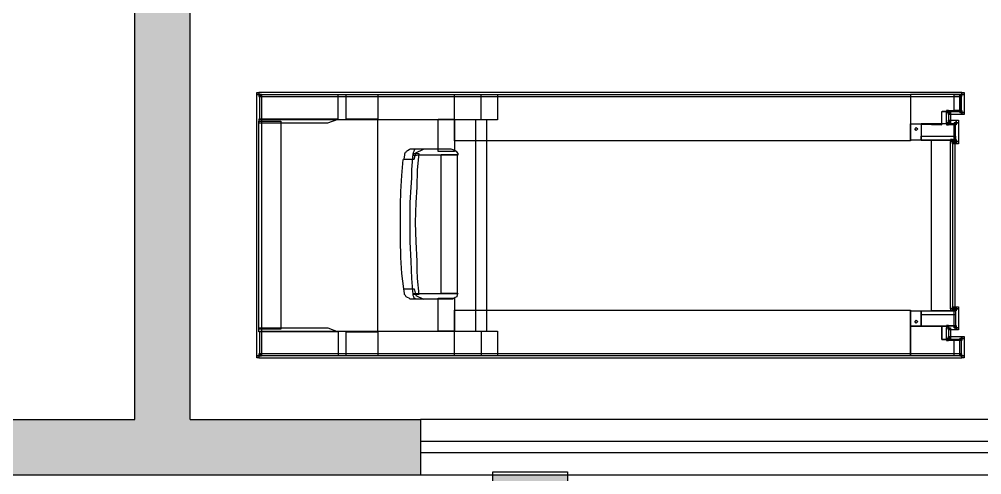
# Model space of a CAD drawing. Header units: centimetres. Extents: x 0 to 1814864, y -139216 to 99734.
# Drawn here: x 908868.9 to 909130, y 9877 to 10000.7 of the extents above; entities that cross this region are included whole.
import ezdxf

# ---------------------------------------------------------------- set-up
doc = ezdxf.new("R2010")
doc.units = ezdxf.units.CM
doc.header["$LTSCALE"] = 4
doc.layers.add('0.2', color=2, linetype='Continuous')
doc.layers.add('0.6', color=6, linetype='Continuous')

msp = doc.modelspace()

# ---------------------------------------------------------------- hatches: boundary and pattern name
at = {"layer": '0.2', "true_color": 0x000000}
h = msp.add_hatch(color=18, dxfattribs=at)
h.dxf.hatch_style = 1
h.paths.add_polyline_path([(908915.235, 10792.013), (909057.735, 10792.013), (909057.735, 10807.013), (908900.235, 10807.013), (908750.235, 10807.013), (908750.235, 10792.013), (908900.235, 10792.013), (908900.235, 9892.013), (908830.235, 9892.013), (908830.235, 9877.013), (908915.235, 9877.013), (908977.735, 9877.013), (908977.735, 9892.013), (908915.235, 9892.013)])
h.paths.add_polyline_path([(908200.235, 10308.853), (908200.235, 10792.013), (908350.235, 10792.013), (908350.235, 10807.013), (908185.235, 10807.013), (908085.235, 10807.013), (908085.235, 10792.013), (908185.235, 10792.013), (908185.235, 9892.264), (908090.235, 9892.264), (908090.235, 9877.264), (908200.235, 9877.264), (908270.235, 9877.013), (908270.235, 9892.013), (908200.235, 9892.013)])
h.paths.add_polyline_path([(907850.235, 9892.264), (907700.235, 9892.264), (907700.235, 9877.264), (907850.235, 9877.264)])
h.paths.add_polyline_path([(907460.235, 9892.264), (907310.235, 9892.264), (907310.235, 9877.264), (907460.235, 9877.264)])
h.paths.add_polyline_path([(907785.235, 10807.013), (907485.235, 10807.013), (907485.235, 10792.013), (907785.235, 10792.013)])
h = msp.add_hatch(color=18, dxfattribs=at)
h.dxf.hatch_style = 1
h.paths.add_polyline_path([(909017.573, 9877.013), (908997.373, 9877.013), (908997.373, 9855.42), (909017.573, 9855.42)])
edge = h.paths.add_edge_path()
edge.add_line((909017.573, 9850.42), (908997.373, 9850.42))
edge.add_line((908997.373, 9850.42), (908997.373, 9828.065))
edge.add_line((908997.373, 9828.065), (909016.008, 9828.065))
edge.add_spline(control_points=[(909016.008, 9828.065), (909015.514, 9828.393), (909015.015, 9828.715), (909014.515, 9829.037)], knot_values=[1.7524177, 1.7524177, 1.7524177, 1.7524177, 1.8071228, 1.8071228, 1.8071228, 1.8071228], degree=3, periodic=0)
edge.add_spline(control_points=[(909014.515, 9829.037), (909015.541, 9829.333), (909016.567, 9829.629), (909017.573, 9829.965)], knot_values=[1.7123982, 1.7123982, 1.7123982, 1.7123982, 1.810933, 1.810933, 1.810933, 1.810933], degree=3, periodic=0)
edge.add_line((909017.573, 9829.965), (909017.573, 9850.42))
h.paths.add_polyline_path([(909017.573, 9823.065), (908997.373, 9823.065), (908997.373, 9800.71), (909017.573, 9800.71)])
h.paths.add_polyline_path([(909017.573, 9795.71), (908997.373, 9795.71), (908997.373, 9773.355), (909017.573, 9773.355)])
h.paths.add_polyline_path([(909017.573, 9768.355), (908997.373, 9768.355), (908997.373, 9746.001), (909017.573, 9746.001)])

# ---------------------------------------------------------------- linework, layer by layer
at = {"layer": '0.2'}
for p, q in [((908933.352, 9980.293), (908933.352, 9980.844)), ((908933.352, 9980.844), (908933.903, 9980.844)), ((908933.352, 9909.293), (908933.352, 9980.293)), ((908933.352, 9980.293), (908934.563, 9980.293)), ((908934.563, 9980.293), (908933.352, 9980.293)), ((908933.903, 9980.844), (908933.903, 9979.743)), ((908933.903, 9980.844), (908933.903, 9979.743)), ((909032.826, 9980.844), (908933.903, 9980.844)), ((908933.903, 9979.743), (908934.563, 9980.293)), ((908933.903, 9979.743), (909032.826, 9979.743)), ((908934.123, 9973.36), (908934.123, 9980.293)), ((908934.123, 9980.293), (908998.598, 9980.293)), ((908934.123, 9973.36), (908934.123, 9980.293)), ((908934.123, 9980.293), (908998.598, 9980.293)), ((908934.563, 9980.293), (908934.563, 9909.293)), ((908955.364, 9973.58), (908955.364, 9980.293)), ((908957.565, 9973.58), (908957.565, 9980.293)), ((908957.565, 9980.293), (908966.13, 9980.293)), ((908957.565, 9973.58), (908957.565, 9980.293)), ((908957.565, 9980.293), (908966.13, 9980.293)), ((908966.13, 9980.293), (908966.13, 9973.58)), ((908966.13, 9980.293), (908966.13, 9973.58)), ((908986.931, 9967.637), (908986.931, 9980.293)), ((908986.931, 9980.293), (909110.638, 9980.293)), ((908986.931, 9967.637), (908986.931, 9980.293)), ((908986.931, 9980.293), (909110.638, 9980.293)), ((908994.195, 9973.58), (908994.195, 9980.293)), ((908998.598, 9980.293), (908998.598, 9973.36)), ((908998.598, 9980.293), (908998.598, 9973.36)), ((909124.615, 9980.844), (909032.826, 9980.844)), ((909032.826, 9979.743), (909124.615, 9979.743)), ((909124.395, 9980.293), (909110.638, 9980.293)), ((909110.638, 9980.293), (909110.638, 9972.259)), ((909124.395, 9980.293), (909110.638, 9980.293)), ((909110.638, 9980.293), (909110.638, 9972.259)), ((909110.638, 9980.293), (909110.638, 9967.637)), ((909110.638, 9980.293), (909110.638, 9967.637)), ((909122.524, 9975.891), (909122.524, 9980.293)), ((909122.524, 9980.293), (909124.395, 9980.293)), ((909122.524, 9975.891), (909122.524, 9980.293)), ((909122.524, 9980.293), (909124.395, 9980.293)), ((909124.065, 9975.341), (909124.065, 9980.293)), ((909124.065, 9980.293), (909125.165, 9980.293)), ((909125.165, 9980.293), (909124.065, 9980.293)), ((909124.065, 9980.293), (909124.615, 9979.743)), ((909124.395, 9975.671), (909124.395, 9980.293)), ((909124.395, 9975.671), (909124.395, 9980.293)), ((909124.395, 9980.293), (909124.395, 9975.891)), ((909124.395, 9980.293), (909124.395, 9975.891)), ((909124.615, 9980.844), (909125.165, 9980.844)), ((909124.615, 9979.743), (909124.615, 9980.844)), ((909124.615, 9979.743), (909124.615, 9980.844)), ((909125.165, 9980.844), (909125.165, 9980.293)), ((909125.165, 9980.293), (909125.165, 9975.341)), ((909119.112, 9972.039), (909119.112, 9975.671)), ((909119.112, 9975.671), (909124.395, 9975.671)), ((909119.112, 9972.039), (909119.112, 9975.671)), ((909119.112, 9975.671), (909124.395, 9975.671)), ((909119.112, 9972.259), (909119.112, 9975.671)), ((909119.112, 9975.671), (909120.983, 9975.671)), ((909119.112, 9972.259), (909119.112, 9975.671)), ((909119.112, 9975.671), (909120.983, 9975.671)), ((909124.395, 9975.671), (909119.222, 9975.671)), ((909120.983, 9975.891), (909120.433, 9975.891)), ((909120.433, 9975.891), (909120.433, 9975.341)), ((909120.433, 9972.589), (909120.433, 9975.341)), ((909120.433, 9975.341), (909121.534, 9975.341)), ((909120.433, 9975.341), (909121.534, 9975.341)), ((909120.983, 9974.79), (909120.983, 9975.891)), ((909120.983, 9975.891), (909124.615, 9975.891)), ((909120.983, 9974.79), (909120.983, 9975.891)), ((909120.983, 9975.671), (909120.983, 9972.259)), ((909120.983, 9975.671), (909120.983, 9972.259)), ((909121.534, 9975.341), (909120.983, 9974.79)), ((909124.615, 9974.79), (909120.983, 9974.79)), ((909121.534, 9975.341), (909121.534, 9972.589)), ((909124.395, 9975.891), (909122.524, 9975.891)), ((909124.395, 9975.891), (909122.524, 9975.891)), ((909124.615, 9975.891), (909124.065, 9975.341)), ((909125.165, 9975.341), (909124.065, 9975.341)), ((909124.065, 9975.341), (909125.165, 9975.341)), ((909124.615, 9975.891), (909124.615, 9974.79)), ((909124.615, 9974.79), (909124.615, 9975.891)), ((909125.165, 9974.79), (909124.615, 9974.79)), ((909125.165, 9975.341), (909125.165, 9974.79)), ((908955.364, 9973.58), (908933.903, 9973.58)), ((908933.903, 9973.58), (908933.903, 9972.589)), ((908955.364, 9973.58), (908933.903, 9973.58)), ((908933.903, 9973.58), (908933.903, 9972.589)), ((908933.903, 9916.557), (908933.903, 9973.029)), ((908933.903, 9973.029), (908939.846, 9973.029)), ((908933.903, 9916.557), (908933.903, 9973.029)), ((908933.903, 9973.029), (908939.846, 9973.029)), ((908933.903, 9972.589), (908952.613, 9972.589)), ((908933.903, 9972.589), (908952.613, 9972.589)), ((908998.598, 9973.36), (908934.123, 9973.36)), ((908998.598, 9973.36), (908934.123, 9973.36)), ((908939.846, 9973.029), (908939.846, 9916.557)), ((908939.846, 9973.029), (908939.846, 9916.557)), ((908952.613, 9972.589), (908955.364, 9973.58)), ((908952.613, 9972.589), (908955.364, 9973.58)), ((908966.13, 9973.58), (908957.565, 9973.58)), ((908966.13, 9973.58), (908957.565, 9973.58)), ((908966.13, 9915.787), (908966.13, 9973.58)), ((908982.529, 9964.775), (908982.529, 9973.58)), ((908982.529, 9973.58), (908986.931, 9973.58)), ((908982.529, 9964.775), (908982.529, 9973.58)), ((908982.529, 9973.58), (908986.931, 9973.58)), ((908986.931, 9973.58), (908986.931, 9964.775)), ((908986.931, 9973.58), (908986.931, 9964.775)), ((908992.654, 9973.36), (908992.654, 9916.007)), ((908995.736, 9973.36), (908992.654, 9973.36)), ((908992.654, 9973.36), (908992.654, 9916.007)), ((908995.736, 9973.36), (908992.654, 9973.36)), ((908995.736, 9916.007), (908995.736, 9973.36)), ((908995.736, 9916.007), (908995.736, 9973.36)), ((909110.638, 9972.259), (909119.112, 9972.039)), ((909110.638, 9972.259), (909119.112, 9972.039)), ((909110.638, 9967.857), (909110.638, 9972.259)), ((909110.638, 9972.259), (909113.499, 9972.259)), ((909110.638, 9967.857), (909110.638, 9972.259)), ((909110.638, 9972.259), (909113.499, 9972.259)), ((909122.854, 9972.259), (909113.499, 9972.259)), ((909113.499, 9972.259), (909113.499, 9967.857)), ((909122.854, 9972.259), (909113.499, 9972.259)), ((909113.499, 9972.259), (909113.499, 9967.857)), ((909113.499, 9972.259), (909113.499, 9967.857)), ((909113.499, 9972.259), (909113.499, 9967.857)), ((909120.983, 9972.259), (909119.112, 9972.259)), ((909120.983, 9972.259), (909119.112, 9972.259)), ((909121.534, 9972.589), (909120.433, 9972.589)), ((909120.433, 9972.589), (909120.433, 9972.039)), ((909121.534, 9972.589), (909120.433, 9972.589)), ((909120.433, 9972.039), (909120.983, 9972.039)), ((909120.983, 9972.039), (909120.983, 9973.25)), ((909120.983, 9973.25), (909123.074, 9973.25)), ((909120.983, 9972.039), (909120.983, 9973.25)), ((909120.983, 9973.25), (909121.534, 9972.589)), ((909123.074, 9972.039), (909120.983, 9972.039)), ((909123.625, 9972.589), (909122.524, 9972.589)), ((909122.524, 9972.589), (909123.074, 9972.039)), ((909122.524, 9967.527), (909122.524, 9972.589)), ((909122.524, 9972.589), (909123.625, 9972.589)), ((909122.854, 9967.857), (909122.854, 9972.259)), ((909122.854, 9967.857), (909122.854, 9972.259)), ((909123.074, 9973.25), (909123.074, 9972.039)), ((909123.074, 9973.25), (909123.625, 9973.25)), ((909123.074, 9972.039), (909123.074, 9973.25)), ((909123.625, 9973.25), (909123.625, 9972.589)), ((909123.625, 9972.589), (909123.625, 9967.527)), ((909111.848, 9970.938), (909112.179, 9971.269)), ((909111.848, 9970.938), (909112.179, 9971.269)), ((909112.179, 9970.498), (909111.848, 9970.938)), ((909112.179, 9970.498), (909111.848, 9970.938)), ((909112.179, 9971.269), (909112.619, 9970.938)), ((909112.179, 9971.269), (909112.619, 9970.938)), ((909112.619, 9970.938), (909112.179, 9970.498)), ((909112.619, 9970.938), (909112.179, 9970.498)), ((909113.499, 9967.857), (909113.499, 9968.957)), ((909113.499, 9968.957), (909122.854, 9968.957)), ((909113.499, 9967.857), (909113.499, 9968.957)), ((909113.499, 9968.957), (909122.854, 9968.957)), ((909122.854, 9968.957), (909122.854, 9967.857)), ((909122.854, 9968.957), (909122.854, 9967.857)), ((909110.638, 9967.637), (908986.931, 9967.637)), ((909110.638, 9967.637), (908986.931, 9967.637)), ((909113.499, 9967.857), (909110.638, 9967.857)), ((909113.499, 9967.857), (909110.638, 9967.857)), ((909113.499, 9967.857), (909122.854, 9967.857)), ((909113.499, 9967.857), (909122.854, 9967.857)), ((909122.854, 9967.857), (909113.499, 9967.857)), ((909122.854, 9967.857), (909113.499, 9967.857)), ((909116.361, 9921.51), (909116.361, 9967.857)), ((909116.361, 9967.857), (909122.084, 9967.857)), ((909122.084, 9968.077), (909121.534, 9968.077)), ((909121.534, 9968.077), (909121.534, 9967.527)), ((909121.534, 9922.06), (909121.534, 9967.527)), ((909121.534, 9967.527), (909122.634, 9967.527)), ((909121.534, 9967.527), (909122.634, 9967.527)), ((909122.084, 9966.866), (909122.084, 9968.077)), ((909122.084, 9968.077), (909123.074, 9968.077)), ((909122.084, 9966.866), (909122.084, 9968.077)), ((909122.084, 9967.857), (909122.084, 9921.51)), ((909122.634, 9967.527), (909122.084, 9966.866)), ((909123.074, 9966.866), (909122.084, 9966.866)), ((909123.074, 9968.077), (909122.524, 9967.527)), ((909122.524, 9967.527), (909123.625, 9967.527)), ((909123.625, 9967.527), (909122.524, 9967.527)), ((909122.634, 9967.527), (909122.634, 9922.06)), ((909123.074, 9968.077), (909123.074, 9966.866)), ((909123.074, 9966.866), (909123.074, 9968.077)), ((909123.625, 9966.866), (909123.074, 9966.866)), ((909123.625, 9967.527), (909123.625, 9966.866)), ((908973.394, 9963.895), (908973.174, 9962.684)), ((908973.394, 9963.895), (908973.174, 9962.684)), ((908973.614, 9964.445), (908973.394, 9964.225)), ((908973.614, 9964.445), (908973.394, 9964.225)), ((908973.394, 9964.225), (908973.394, 9963.895)), ((908973.394, 9964.225), (908973.394, 9963.895)), ((908973.834, 9964.775), (908973.614, 9964.445)), ((908973.834, 9964.775), (908973.614, 9964.445)), ((908974.164, 9964.995), (908973.834, 9964.775)), ((908974.164, 9964.995), (908973.834, 9964.775)), ((908974.605, 9965.215), (908974.164, 9964.995)), ((908974.605, 9965.215), (908974.164, 9964.995)), ((908974.935, 9965.435), (908974.605, 9965.215)), ((908974.935, 9965.435), (908974.605, 9965.215)), ((908978.567, 9965.435), (908974.935, 9965.435)), ((908978.567, 9965.435), (908974.935, 9965.435)), ((908975.375, 9959.822), (908975.705, 9964.225)), ((908975.375, 9959.822), (908975.705, 9964.225)), ((908975.925, 9964.775), (908975.705, 9964.445)), ((908975.925, 9964.775), (908975.705, 9964.445)), ((908975.705, 9964.445), (908975.705, 9964.005)), ((908975.705, 9964.445), (908975.705, 9964.005)), ((908975.705, 9964.225), (908977.246, 9964.225)), ((908975.705, 9964.225), (908977.246, 9964.225)), ((908975.705, 9964.005), (908975.705, 9963.674)), ((908975.705, 9964.005), (908975.705, 9963.674)), ((908975.705, 9963.674), (908977.576, 9963.895)), ((908975.705, 9963.674), (908977.576, 9963.895)), ((908976.035, 9965.215), (908975.925, 9964.775)), ((908976.035, 9965.215), (908975.925, 9964.775)), ((908976.476, 9965.435), (908976.035, 9965.215)), ((908976.476, 9965.435), (908976.035, 9965.215)), ((908976.035, 9962.684), (908976.476, 9964.445)), ((908976.035, 9962.684), (908976.476, 9964.445)), ((908976.476, 9964.445), (908978.567, 9965.435)), ((908976.476, 9964.445), (908978.567, 9965.435)), ((908976.696, 9965.435), (908976.476, 9965.435)), ((908976.696, 9965.435), (908976.476, 9965.435)), ((908986.051, 9965.435), (908976.696, 9965.435)), ((908986.051, 9965.435), (908976.696, 9965.435)), ((908977.246, 9964.225), (908976.806, 9959.822)), ((908977.246, 9964.225), (908976.806, 9959.822)), ((908977.576, 9963.895), (908987.922, 9963.895)), ((908977.576, 9963.895), (908987.922, 9963.895)), ((908986.931, 9964.775), (908982.529, 9964.775)), ((908986.931, 9964.775), (908982.529, 9964.775)), ((908983.299, 9926.242), (908983.299, 9964.005)), ((908983.299, 9964.005), (908987.702, 9964.005)), ((908983.299, 9926.242), (908983.299, 9964.005)), ((908983.299, 9964.005), (908987.702, 9964.005)), ((908986.601, 9965.215), (908986.051, 9965.435)), ((908986.601, 9965.215), (908986.051, 9965.435)), ((908987.151, 9964.995), (908986.601, 9965.215)), ((908987.151, 9964.995), (908986.601, 9965.215)), ((908987.592, 9964.665), (908987.151, 9964.995)), ((908987.592, 9964.665), (908987.151, 9964.995)), ((908987.922, 9964.225), (908987.592, 9964.665)), ((908987.922, 9964.225), (908987.592, 9964.665)), ((908987.702, 9964.005), (908987.702, 9926.242)), ((908987.702, 9964.005), (908987.702, 9926.242)), ((908987.922, 9963.895), (908987.922, 9964.225)), ((908987.922, 9963.895), (908987.922, 9964.225)), ((908972.624, 9958.282), (908973.064, 9962.574)), ((908973.174, 9962.684), (908976.035, 9962.684)), ((908973.174, 9962.684), (908976.035, 9962.684)), ((908975.375, 9957.511), (908975.375, 9959.822)), ((908975.375, 9957.511), (908975.375, 9959.822)), ((908976.806, 9959.822), (908976.696, 9955.09)), ((908976.806, 9959.822), (908976.696, 9955.09)), ((908972.403, 9953.879), (908972.624, 9958.282)), ((908975.155, 9955.09), (908975.375, 9957.511)), ((908975.155, 9955.09), (908975.375, 9957.511)), ((908972.293, 9950.345), (908972.403, 9953.879)), ((908974.935, 9950.896), (908975.155, 9955.09)), ((908974.935, 9950.896), (908975.155, 9955.09)), ((908976.696, 9955.09), (908976.476, 9950.896)), ((908976.696, 9955.09), (908976.476, 9950.896)), ((908974.935, 9945.503), (908974.935, 9950.896)), ((908974.935, 9945.503), (908974.935, 9950.896)), ((908976.476, 9950.896), (908976.256, 9945.503)), ((908976.476, 9950.896), (908976.256, 9945.503)), ((908972.293, 9945.503), (908972.293, 9950.345)), ((908972.293, 9940.77), (908972.293, 9945.503)), ((908974.935, 9940.22), (908974.935, 9945.503)), ((908974.935, 9940.22), (908974.935, 9945.503)), ((908976.256, 9945.503), (908976.476, 9940.22)), ((908976.256, 9945.503), (908976.476, 9940.22)), ((908972.403, 9936.038), (908972.293, 9940.77)), ((908975.155, 9935.047), (908974.935, 9940.22)), ((908975.155, 9935.047), (908974.935, 9940.22)), ((908976.476, 9940.22), (908976.696, 9935.047)), ((908976.476, 9940.22), (908976.696, 9935.047)), ((908972.624, 9931.635), (908972.403, 9936.038)), ((908975.375, 9930.315), (908975.155, 9935.047)), ((908975.375, 9930.315), (908975.155, 9935.047)), ((908976.696, 9935.047), (908976.696, 9932.626)), ((908976.696, 9935.047), (908976.696, 9932.626)), ((908976.696, 9932.626), (908976.806, 9930.315)), ((908976.696, 9932.626), (908976.806, 9930.315)), ((908973.174, 9927.453), (908972.624, 9931.635)), ((908975.705, 9925.912), (908975.375, 9930.315)), ((908975.705, 9925.912), (908975.375, 9930.315)), ((908976.806, 9930.315), (908977.246, 9925.912)), ((908976.806, 9930.315), (908977.246, 9925.912)), ((908973.394, 9926.242), (908973.174, 9927.453)), ((908973.174, 9927.453), (908976.035, 9927.453)), ((908973.394, 9926.242), (908973.174, 9927.453)), ((908973.174, 9927.453), (908976.035, 9927.453)), ((908976.035, 9927.453), (908976.476, 9925.692)), ((908976.035, 9927.453), (908976.476, 9925.692)), ((908973.394, 9925.912), (908973.394, 9926.242)), ((908973.394, 9925.912), (908973.394, 9926.242)), ((908973.614, 9925.692), (908973.394, 9925.912)), ((908973.614, 9925.692), (908973.394, 9925.912)), ((908973.834, 9925.362), (908973.614, 9925.692)), ((908973.834, 9925.362), (908973.614, 9925.692)), ((908974.164, 9925.142), (908973.834, 9925.362)), ((908974.164, 9925.142), (908973.834, 9925.362)), ((908974.605, 9924.922), (908974.164, 9925.142)), ((908974.605, 9924.922), (908974.164, 9925.142)), ((908974.935, 9924.702), (908974.605, 9924.922)), ((908974.935, 9924.702), (908974.605, 9924.922)), ((908978.567, 9924.702), (908974.935, 9924.702)), ((908978.567, 9924.702), (908974.935, 9924.702)), ((908975.705, 9926.132), (908975.705, 9926.242)), ((908975.705, 9926.242), (908977.576, 9926.242)), ((908975.705, 9926.132), (908975.705, 9926.242)), ((908975.705, 9926.242), (908977.576, 9926.242)), ((908975.705, 9925.692), (908975.705, 9926.132)), ((908975.705, 9925.692), (908975.705, 9926.132)), ((908977.246, 9925.912), (908975.705, 9925.912)), ((908977.246, 9925.912), (908975.705, 9925.912)), ((908975.925, 9925.362), (908975.705, 9925.692)), ((908975.925, 9925.362), (908975.705, 9925.692)), ((908976.035, 9924.922), (908975.925, 9925.362)), ((908976.035, 9924.922), (908975.925, 9925.362)), ((908976.476, 9924.702), (908976.035, 9924.922)), ((908976.476, 9924.702), (908976.035, 9924.922)), ((908976.476, 9925.692), (908978.567, 9924.702)), ((908976.476, 9925.692), (908978.567, 9924.702)), ((908976.696, 9924.702), (908976.476, 9924.702)), ((908976.696, 9924.702), (908976.476, 9924.702)), ((908986.051, 9924.702), (908976.696, 9924.702)), ((908986.051, 9924.702), (908976.696, 9924.702)), ((908977.576, 9926.242), (908987.922, 9926.242)), ((908977.576, 9926.242), (908987.922, 9926.242)), ((908982.529, 9916.007), (908982.529, 9924.922)), ((908982.529, 9924.922), (908986.931, 9924.922)), ((908982.529, 9916.007), (908982.529, 9924.922)), ((908982.529, 9924.922), (908986.931, 9924.922)), ((908987.702, 9926.242), (908983.299, 9926.242)), ((908987.702, 9926.242), (908983.299, 9926.242)), ((908986.381, 9924.702), (908986.051, 9924.702)), ((908986.381, 9924.702), (908986.051, 9924.702)), ((908986.821, 9924.922), (908986.381, 9924.702)), ((908986.821, 9924.922), (908986.381, 9924.702)), ((908987.151, 9925.142), (908986.821, 9924.922)), ((908987.151, 9925.142), (908986.821, 9924.922)), ((908986.931, 9924.922), (908986.931, 9916.007)), ((908986.931, 9924.922), (908986.931, 9916.007)), ((908987.592, 9925.362), (908987.151, 9925.142)), ((908987.592, 9925.362), (908987.151, 9925.142)), ((908987.702, 9925.912), (908987.592, 9925.362)), ((908987.702, 9925.912), (908987.592, 9925.362)), ((908987.922, 9926.242), (908987.702, 9925.912)), ((908987.922, 9926.242), (908987.702, 9925.912)), ((909122.634, 9922.06), (909121.534, 9922.06)), ((909121.534, 9922.06), (909121.534, 9921.51)), ((909122.634, 9922.06), (909121.534, 9922.06)), ((909122.084, 9921.51), (909122.084, 9922.611)), ((909122.084, 9922.611), (909123.074, 9922.611)), ((909122.084, 9921.51), (909122.084, 9922.611)), ((909122.084, 9922.611), (909122.634, 9922.06)), ((909122.524, 9916.887), (909122.524, 9922.06)), ((909122.524, 9922.06), (909123.625, 9922.06)), ((909123.625, 9922.06), (909122.524, 9922.06)), ((909122.524, 9922.06), (909123.074, 9921.51)), ((909123.074, 9922.611), (909123.074, 9921.51)), ((909123.074, 9922.611), (909123.625, 9922.611)), ((909123.074, 9921.51), (909123.074, 9922.611)), ((909123.625, 9922.611), (909123.625, 9922.06)), ((909123.625, 9922.06), (909123.625, 9916.887)), ((908986.931, 9909.293), (908986.931, 9921.73)), ((908986.931, 9921.73), (909110.638, 9921.73)), ((908986.931, 9909.293), (908986.931, 9921.73)), ((908986.931, 9921.73), (909110.638, 9921.73)), ((909110.638, 9921.73), (909110.638, 9909.293)), ((909110.638, 9921.73), (909110.638, 9909.293)), ((909110.638, 9917.328), (909110.638, 9921.51)), ((909110.638, 9921.51), (909113.499, 9921.51)), ((909110.638, 9917.328), (909110.638, 9921.51)), ((909110.638, 9921.51), (909113.499, 9921.51)), ((909113.499, 9917.328), (909113.499, 9921.51)), ((909113.499, 9921.51), (909122.854, 9921.51)), ((909113.499, 9917.328), (909113.499, 9921.51)), ((909113.499, 9921.51), (909122.854, 9921.51)), ((909113.499, 9920.409), (909113.499, 9921.51)), ((909113.499, 9921.51), (909122.854, 9921.51)), ((909113.499, 9920.409), (909113.499, 9921.51)), ((909113.499, 9921.51), (909122.854, 9921.51)), ((909113.499, 9921.51), (909113.499, 9917.328)), ((909113.499, 9921.51), (909113.499, 9917.328)), ((909122.854, 9920.409), (909113.499, 9920.409)), ((909122.854, 9920.409), (909113.499, 9920.409)), ((909122.084, 9921.51), (909116.361, 9921.51)), ((909121.534, 9921.51), (909122.084, 9921.51)), ((909123.074, 9921.51), (909122.084, 9921.51)), ((909122.854, 9921.51), (909122.854, 9917.328)), ((909122.854, 9921.51), (909122.854, 9917.328)), ((909122.854, 9921.51), (909122.854, 9920.409)), ((909122.854, 9921.51), (909122.854, 9920.409)), ((908933.903, 9915.787), (908933.903, 9916.887)), ((908933.903, 9916.887), (908952.613, 9916.887)), ((908933.903, 9915.787), (908933.903, 9916.887)), ((908933.903, 9916.887), (908952.613, 9916.887)), ((908952.613, 9916.887), (908955.364, 9915.787)), ((908952.613, 9916.887), (908955.364, 9915.787)), ((909110.638, 9909.293), (909110.638, 9917.328)), ((909110.638, 9917.328), (909119.112, 9917.328)), ((909110.638, 9909.293), (909110.638, 9917.328)), ((909110.638, 9917.328), (909119.112, 9917.328)), ((909113.499, 9917.328), (909110.638, 9917.328)), ((909113.499, 9917.328), (909110.638, 9917.328)), ((909111.848, 9918.648), (909112.179, 9918.979)), ((909111.848, 9918.648), (909112.179, 9918.979)), ((909112.179, 9918.208), (909111.848, 9918.648)), ((909112.179, 9918.208), (909111.848, 9918.648)), ((909112.179, 9918.979), (909112.619, 9918.648)), ((909112.179, 9918.979), (909112.619, 9918.648)), ((909112.619, 9918.648), (909112.179, 9918.208)), ((909112.619, 9918.648), (909112.179, 9918.208)), ((909122.854, 9917.328), (909113.499, 9917.328)), ((909122.854, 9917.328), (909113.499, 9917.328)), ((909119.112, 9917.328), (909119.112, 9913.696)), ((909119.112, 9917.328), (909119.112, 9913.696)), ((909119.112, 9913.696), (909119.112, 9917.328)), ((909119.112, 9917.328), (909120.983, 9917.328)), ((909119.112, 9913.696), (909119.112, 9917.328)), ((909119.112, 9917.328), (909120.983, 9917.328)), ((909120.983, 9917.548), (909120.433, 9917.548)), ((909120.433, 9917.548), (909120.433, 9916.887)), ((909120.433, 9914.026), (909120.433, 9916.887)), ((909120.433, 9916.887), (909121.534, 9916.887)), ((909120.433, 9916.887), (909121.534, 9916.887)), ((909120.983, 9916.337), (909120.983, 9917.548)), ((909120.983, 9917.548), (909123.074, 9917.548)), ((909120.983, 9916.337), (909120.983, 9917.548)), ((909120.983, 9917.328), (909120.983, 9913.696)), ((909120.983, 9917.328), (909120.983, 9913.696)), ((909121.534, 9916.887), (909120.983, 9916.337)), ((909121.534, 9916.887), (909121.534, 9914.026)), ((909123.074, 9917.548), (909122.524, 9916.887)), ((909123.625, 9916.887), (909122.524, 9916.887)), ((909122.524, 9916.887), (909123.625, 9916.887)), ((909123.074, 9917.548), (909123.074, 9916.337)), ((909123.074, 9916.337), (909123.074, 9917.548)), ((909123.625, 9916.887), (909123.625, 9916.337)), ((908939.846, 9916.557), (908933.903, 9916.557)), ((908939.846, 9916.557), (908933.903, 9916.557)), ((908955.364, 9915.787), (908933.903, 9915.787)), ((908955.364, 9915.787), (908933.903, 9915.787)), ((908934.123, 9909.293), (908934.123, 9916.007)), ((908934.123, 9916.007), (908998.598, 9916.007)), ((908934.123, 9909.293), (908934.123, 9916.007)), ((908934.123, 9916.007), (908998.598, 9916.007)), ((908955.364, 9915.787), (908955.364, 9909.293)), ((908957.565, 9909.293), (908957.565, 9915.787)), ((908957.565, 9915.787), (908966.13, 9915.787)), ((908957.565, 9909.293), (908957.565, 9915.787)), ((908957.565, 9915.787), (908966.13, 9915.787)), ((908966.13, 9915.787), (908966.13, 9909.293)), ((908966.13, 9915.787), (908966.13, 9909.293)), ((908986.931, 9916.007), (908982.529, 9916.007)), ((908986.931, 9916.007), (908982.529, 9916.007)), ((908992.654, 9916.007), (908995.736, 9916.007)), ((908992.654, 9916.007), (908995.736, 9916.007)), ((908994.195, 9916.007), (908994.195, 9909.293)), ((908998.598, 9916.007), (908998.598, 9909.293)), ((908998.598, 9916.007), (908998.598, 9909.293)), ((909123.074, 9916.337), (909120.983, 9916.337)), ((909120.983, 9913.476), (909120.983, 9914.576)), ((909120.983, 9914.576), (909124.615, 9914.576)), ((909120.983, 9913.476), (909120.983, 9914.576)), ((909120.983, 9914.576), (909121.534, 9914.026)), ((909123.625, 9916.337), (909123.074, 9916.337)), ((909124.615, 9914.576), (909124.615, 9913.476)), ((909124.615, 9914.576), (909125.165, 9914.576)), ((909124.615, 9913.476), (909124.615, 9914.576)), ((909125.165, 9914.576), (909125.165, 9914.026)), ((909119.112, 9913.696), (909124.395, 9913.696)), ((909119.112, 9913.696), (909124.395, 9913.696)), ((909120.983, 9913.696), (909119.112, 9913.696)), ((909120.983, 9913.696), (909119.112, 9913.696)), ((909124.395, 9913.696), (909119.222, 9913.696)), ((909121.534, 9914.026), (909120.433, 9914.026)), ((909120.433, 9914.026), (909120.433, 9913.476)), ((909121.534, 9914.026), (909120.433, 9914.026)), ((909120.433, 9913.476), (909120.983, 9913.476)), ((909124.615, 9913.476), (909120.983, 9913.476)), ((909122.524, 9909.293), (909122.524, 9913.696)), ((909122.524, 9913.696), (909124.395, 9913.696)), ((909122.524, 9909.293), (909122.524, 9913.696)), ((909122.524, 9913.696), (909124.395, 9913.696)), ((909125.165, 9914.026), (909124.065, 9914.026)), ((909124.065, 9914.026), (909124.615, 9913.476)), ((909124.065, 9909.293), (909124.065, 9914.026)), ((909124.065, 9914.026), (909125.165, 9914.026)), ((909124.395, 9913.696), (909124.395, 9909.293)), ((909124.395, 9913.696), (909124.395, 9909.293)), ((909124.395, 9913.696), (909124.395, 9909.293)), ((909124.395, 9913.696), (909124.395, 9909.293)), ((909125.165, 9914.026), (909125.165, 9909.293)), ((908934.563, 9909.293), (908933.352, 9909.293)), ((908933.352, 9908.743), (908933.352, 9909.293)), ((908933.352, 9909.293), (908934.563, 9909.293)), ((908934.563, 9909.293), (908933.903, 9909.844)), ((908933.903, 9909.844), (908933.903, 9908.743)), ((909032.826, 9909.844), (908933.903, 9909.844)), ((908933.903, 9909.844), (908933.903, 9908.743)), ((908998.598, 9909.293), (908934.123, 9909.293)), ((908998.598, 9909.293), (908934.123, 9909.293)), ((908966.13, 9909.293), (908957.565, 9909.293)), ((908966.13, 9909.293), (908957.565, 9909.293)), ((909110.638, 9909.293), (908986.931, 9909.293)), ((909110.638, 9909.293), (908986.931, 9909.293)), ((909124.615, 9909.844), (909032.826, 9909.844)), ((909124.395, 9909.293), (909110.638, 9909.293)), ((909124.395, 9909.293), (909110.638, 9909.293)), ((909124.395, 9909.293), (909122.524, 9909.293)), ((909124.395, 9909.293), (909122.524, 9909.293)), ((909124.615, 9909.844), (909124.065, 9909.293)), ((909124.065, 9909.293), (909125.165, 9909.293)), ((909125.165, 9909.293), (909124.065, 9909.293)), ((909124.615, 9908.743), (909124.615, 9909.844)), ((909124.615, 9908.743), (909124.615, 9909.844)), ((909125.165, 9909.293), (909125.165, 9908.743)), ((908933.903, 9908.743), (908933.352, 9908.743)), ((908933.903, 9908.743), (909032.826, 9908.743)), ((909032.826, 9908.743), (909124.615, 9908.743)), ((909125.165, 9908.743), (909124.615, 9908.743)), ((909227.742, 9892.013), (908977.735, 9892.013)), ((909227.742, 9886.013), (908977.735, 9886.013)), ((908977.735, 9883.013), (909227.742, 9883.013)), ((908977.727, 9877.013), (909227.735, 9877.013))]:
    msp.add_line(p, q, dxfattribs=at)
at = {"layer": '0.6'}
msp.add_line((908977.735, 9892.013), (908977.735, 9877.013), dxfattribs=at)
for points in [[(908830.235, 9892.013), (908900.235, 9892.013), (908900.235, 10792.013), (908750.235, 10792.013)], [(908915.235, 9892.013), (908915.235, 10792.013)], [(908915.235, 9892.013), (908977.735, 9892.013)], [(908830.235, 9877.013), (908915.235, 9877.013)], [(908915.235, 9877.013), (908977.735, 9877.013)]]:
    msp.add_lwpolyline(points, dxfattribs=at)
msp.add_lwpolyline([(908997.373, 9877.774), (909017.573, 9877.774), (909017.573, 9855.42), (908997.373, 9855.42)], close=True, dxfattribs=at)

doc.saveas('drawing.dxf')
